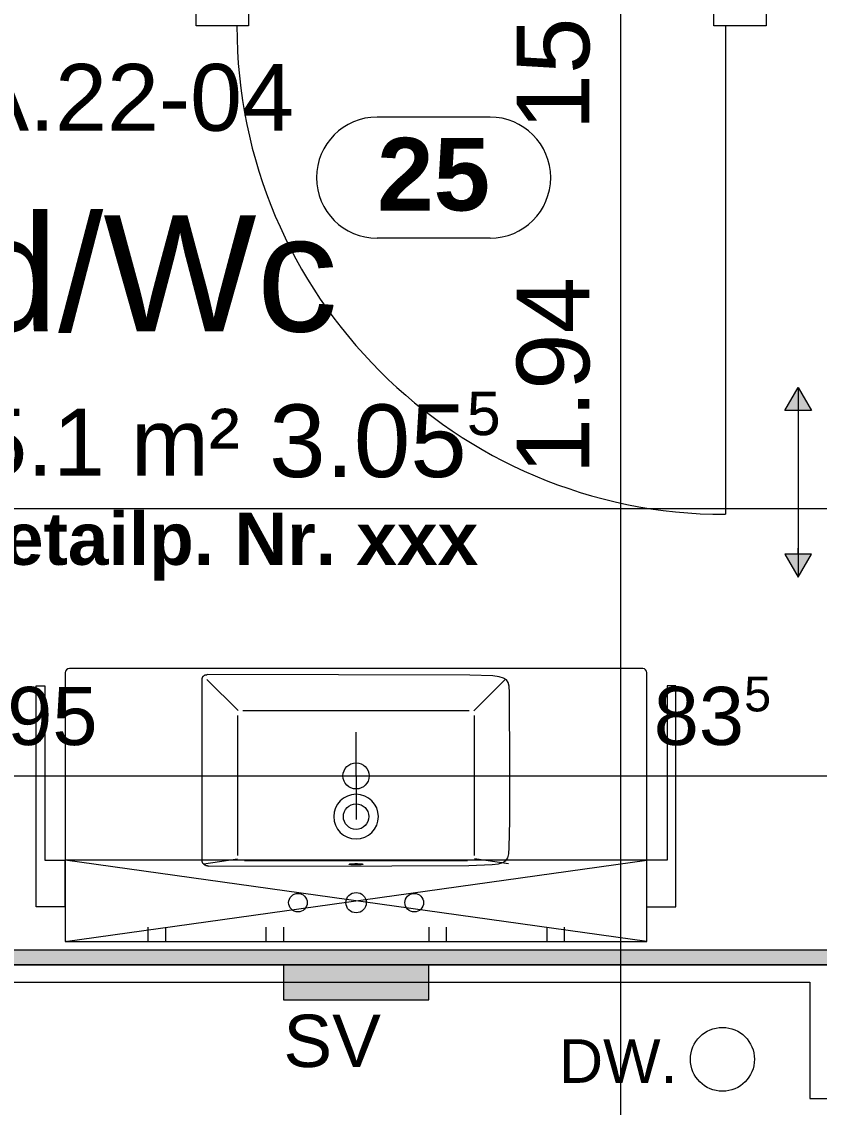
# Model space of a CAD drawing. Header units: metres. Extents: x 0.003 to 0.843, y 0.003 to 0.597.
# Drawn here: x 0.58626 to 0.61369, y 0.3521 to 0.38944 of the extents above; entities that cross this region are included whole.
import ezdxf

# ---------------------------------------------------------------- set-up
doc = ezdxf.new("R2010")
doc.units = ezdxf.units.M
for name, pattern in [('AUSGEZOGEN', [0]), ('STRICHLINIE', [19.049999999999997, 12.7, -6.35]), ('STRICHPUNKT', [25.4, 12.7, -6.35, 0, -6.35])]:
    doc.linetypes.add(name, pattern=pattern)
for name, color, linetype, lineweight in [('Bad', 7, 'AUSGEZOGEN', 13), ('Fachplaner Sanitaer', 251, 'AUSGEZOGEN', 18), ('Leichtbauwaende', 7, 'AUSGEZOGEN', 18), ('Raumbezeichnung', 7, 'AUSGEZOGEN', 18), ('Sanitaer Apparate', 251, 'AUSGEZOGEN', 18), ('Sanitaer Leitungen', 251, 'AUSGEZOGEN', 18), ('Sanitaer Text', 251, 'AUSGEZOGEN', 18), ('Sanitaer Vermassung', 251, 'AUSGEZOGEN', 18), ('Text Werkplan Ausfuehrung', 7, 'AUSGEZOGEN', 25), ('Tuerzarge', 7, 'AUSGEZOGEN', 13), ('Werkplan- Ausfuehrungsmasse', 7, 'AUSGEZOGEN', 13)]:
    doc.layers.add(name, color=color, linetype=linetype, lineweight=lineweight)
doc.styles.add('ARIAL', font='ARIAL.TTF')

msp = doc.modelspace()

# ---------------------------------------------------------------- hatches: boundary and pattern name
at = {"layer": 'Bad', "linetype": 'AUSGEZOGEN', "lineweight": 13}
msp.add_hatch(color=7, dxfattribs=at).paths.add_polyline_path([(0.6124999883586438, 0.3760640252571488), (0.6129599863663324, 0.3768640252951468), (0.6134199863881812, 0.3760640252571488)], flags=16)
msp.add_hatch(color=7, dxfattribs=at).paths.add_polyline_path([(0.6124999883586438, 0.3711306921458432), (0.6129599863663324, 0.3703306921078451), (0.6134199863881812, 0.3711306921458432)])
at = {"layer": 'Fachplaner Sanitaer', "linetype": 'AUSGEZOGEN', "lineweight": 18, "true_color": 0xedf5de}
msp.add_hatch(color=7, dxfattribs=at).paths.add_polyline_path([(0.5952599867607763, 0.3569973591174216), (0.5952599867607763, 0.3557973591442439), (0.6002599866490177, 0.3557973591442439), (0.6002599866490177, 0.3569973591174216)])
at = {"layer": 'Leichtbauwaende', "linetype": 'AUSGEZOGEN', "lineweight": 13}
msp.add_hatch(color=253, dxfattribs=at).paths.add_polyline_path([(0.5697599873319277, 0.3569973590725354), (0.6144599863328049, 0.3569973590725354), (0.6144599863328049, 0.3574973590613595), (0.5697599873319277, 0.3574973590613595)])

# ---------------------------------------------------------------- linework, layer by layer
at = {"layer": 'Bad', "color": 7, "linetype": 'AUSGEZOGEN', "lineweight": 13}
for p, q in [((0.6124999883586438, 0.3760640252571488), (0.6129599863663324, 0.3768640252951468)), ((0.6129599863663325, 0.3768640252951468), (0.6129599863663325, 0.3703306921078451)), ((0.6129599863663324, 0.3768640252951468), (0.6129599863663324, 0.3768640252951468)), ((0.6129599863663324, 0.3768640252951468), (0.6129599863663324, 0.3768640252951468)), ((0.6129599863663324, 0.3768640252951468), (0.6129599863663324, 0.3768640252951468)), ((0.6129599863663324, 0.3768640252951468), (0.6134199863881812, 0.3760640252571488)), ((0.6134199863881812, 0.3760640252571488), (0.6124999883586438, 0.3760640252571488)), ((0.6129599863663324, 0.3760640252571488), (0.6129599863663324, 0.3758640252476493)), ((0.6129599863663324, 0.3711306921458432), (0.6129599863663324, 0.3713306921553426)), ((0.6134199863881812, 0.3711306921458432), (0.6124999883586438, 0.3711306921458432)), ((0.6124999883586438, 0.3711306921458432), (0.6129599863663324, 0.3703306921078451)), ((0.6129599863663324, 0.3703306921078451), (0.6134199863881812, 0.3711306921458432)), ((0.6129599863663324, 0.3703306921078451), (0.6129599863663324, 0.3703306921078451)), ((0.6129599863663324, 0.3703306921078451), (0.6129599863663324, 0.3703306921078451)), ((0.6129599863663324, 0.3703306921078451), (0.6129599863663324, 0.3703306921078451))]:
    msp.add_line(p, q, dxfattribs=at)
at = {"layer": 'Fachplaner Sanitaer', "color": 55, "linetype": 'STRICHLINIE', "lineweight": 18, "true_color": 0x91b44b}
for p, q in [((0.5952599867607763, 0.3569973591174216), (0.5952599867607763, 0.3557973591442439)), ((0.6002599866490176, 0.3569973591174216), (0.5952599867607763, 0.3569973591174216)), ((0.6002599866490176, 0.3557973591442439), (0.6002599866490176, 0.3569973591174216)), ((0.5952599867607763, 0.3557973591442439), (0.6002599866490176, 0.3557973591442439))]:
    msp.add_line(p, q, dxfattribs=at)
at = {"layer": 'Leichtbauwaende', "color": 7, "linetype": 'AUSGEZOGEN', "lineweight": 18}
for p, q in [((0.6144599863328049, 0.3574973590613595), (0.5697599873319277, 0.3574973590613595)), ((0.5697599873319277, 0.3569973590725354), (0.6139599863439806, 0.3569973590725354)), ((0.6139599863439806, 0.3569973590725354), (0.5697599873319277, 0.3569973590725354)), ((0.5697599873319277, 0.3563973590859464), (0.6133599863573916, 0.3563973590859464)), ((0.6133599863573916, 0.3563973590859464), (0.6133599863573916, 0.3523973591753534)), ((0.6133599863573916, 0.3523973591753534), (0.6139599863439806, 0.3523973591753534))]:
    msp.add_line(p, q, dxfattribs=at)
at = {"layer": 'Sanitaer Apparate', "color": 7, "linetype": 'AUSGEZOGEN', "lineweight": 13}
for p, q in [((0.6076199864856919, 0.3671895107570154), (0.5878999869264669, 0.3671895107570154)), ((0.5877599869295964, 0.3670495107601446), (0.5877599869295964, 0.3578573581823766)), ((0.5924629498582972, 0.360588661589046), (0.5924629498582972, 0.3668100304729214)), ((0.5937034077957233, 0.3657436189076898), (0.5926299868207433, 0.3668170398826696)), ((0.6028899865914146, 0.3668170398826696), (0.601812960712514, 0.3657400140037689)), ((0.607759986264857, 0.3578573582269687), (0.6077599864825615, 0.367049510760145)), ((0.586759986951946, 0.3589973590278378), (0.586759986951946, 0.3665973588579645)), ((0.586759986951946, 0.3665973588579645), (0.5870599869452404, 0.3665973588579645)), ((0.5870599869452404, 0.3665973588579645), (0.5870599869452404, 0.3605973589920751)), ((0.6087599864602078, 0.3665973588579645), (0.608459986466913, 0.3665973588579645)), ((0.608459986466913, 0.3665973588579645), (0.608459986466913, 0.3605973589920751)), ((0.6087599864602078, 0.3589973590278378), (0.6087599864602078, 0.3665973588579645)), ((0.5870599869452404, 0.3605973589920751), (0.5877599869295942, 0.3605973589920751)), ((0.5877599869295942, 0.3589973590278378), (0.5877599869295942, 0.3605973589920751)), ((0.5925207157352557, 0.3604745674393521), (0.5936764344405084, 0.360639567692112)), ((0.6029992751572048, 0.3604745674393521), (0.6018369239801017, 0.3606405146003231)), ((0.6077599864825592, 0.3589973590278378), (0.6077599864825592, 0.3605973589920751)), ((0.608459986466913, 0.3605973589920751), (0.6077599864825592, 0.3605973589920751)), ((0.5877599869295942, 0.3589973590278378), (0.586759986951946, 0.3589973590278378)), ((0.6077599864825592, 0.3589973590278378), (0.6087599864602078, 0.3589973590278378)), ((0.5906031140341338, 0.3582973590498609), (0.5906031140341338, 0.3577973590610368)), ((0.5912031136274661, 0.3582973590512074), (0.5912031136274661, 0.3577973590623834)), ((0.5946599841434104, 0.3582973590589645), (0.5946599841434104, 0.3577973590701404)), ((0.5952599838935609, 0.3582973590603116), (0.5952599838935609, 0.3577973590714874)), ((0.6002599840182407, 0.3582973590715319), (0.6002599840182407, 0.3577973590827079)), ((0.6008599837683919, 0.358297359072878), (0.6008599837683919, 0.3577973590840539)), ((0.6043168542849604, 0.3582973590806355), (0.6043168542849604, 0.3577973590918115)), ((0.6049168538782924, 0.358297359081982), (0.6049168538782924, 0.357797359093158)), ((0.587820311938757, 0.3577973590547922), (0.6076996614737384, 0.357797359099402))]:
    msp.add_line(p, q, dxfattribs=at)
at = {"layer": 'Sanitaer Apparate', "color": 7, "linetype": 'STRICHPUNKT', "lineweight": 13}
for p, q in [((0.6077599864827301, 0.3605973590145122), (0.5877599869297649, 0.3605973590145122)), ((0.5877599869297649, 0.3605973590145122), (0.5877599869297649, 0.3577973590770971)), ((0.5877599869297649, 0.3577973590770971), (0.6077599864827301, 0.3605973590145122)), ((0.6077599864827301, 0.3577973590770971), (0.5877599869297649, 0.3605973590145122)), ((0.6077599864827301, 0.3577973590770971), (0.6077599864827301, 0.3605973590145122)), ((0.5877599869297649, 0.3577973590770971), (0.6077599864827301, 0.3577973590770971))]:
    msp.add_line(p, q, dxfattribs=at)
at = {"layer": 'Sanitaer Apparate', "color": 7, "linetype": 'AUSGEZOGEN', "lineweight": 13}
for points in [[(0.5924629498582955, 0.3668100304729246), (0.5924631418353362, 0.3668191058107491), (0.5924637273226601, 0.3668281754864874), (0.5924647195445878, 0.3668372139123136), (0.5924661300731855, 0.366846194422868), (0.5924679686197738, 0.3668550894650189), (0.5924702428388227, 0.366863870813544), (0.5924729581492018, 0.3668725098103606), (0.5924761175776837, 0.3668809776241088), (0.5924797216293866, 0.3668892455260412), (0.5924837681894214, 0.3668972851774784), (0.5924882524594188, 0.3669050689234254), (0.59249316693184, 0.3669125700865079), (0.5924985014040648, 0.3669197632550763), (0.5925042430332081, 0.3669266245592413), (0.5925103764315138, 0.3669331319287654), (0.5925168838010382, 0.3669392653270711), (0.5925237451052031, 0.3669450069562145), (0.5925309382737708, 0.3669503414284391), (0.5925384394368535, 0.3669552559008608), (0.5925462231828005, 0.366959740170857), (0.5925542628342374, 0.366963786730892), (0.5925625307361705, 0.3669673907825954), (0.5925709985499181, 0.3669705502110774), (0.5925796375467348, 0.3669732655214561), (0.5925884188952598, 0.3669755397405052), (0.5925973139374117, 0.3669773782870934), (0.5926062944479662, 0.3669787888156916), (0.592615332873792, 0.3669797810376191), (0.5926244025495305, 0.3669803665249433), (0.5926334778873543, 0.366980558501984)], [(0.5926868335710443, 0.3603970401660472), (0.5989860975082153, 0.3604004173833678), (0.6016432214653894, 0.3604174314332818), (0.6024416436065253, 0.3604469512649021), (0.6026611721297259, 0.3604768242097093), (0.6028127109382864, 0.3605222865649872), (0.6029131197999421, 0.3605878249487964), (0.602975813294218, 0.3606815439522811), (0.6030095423994658, 0.3608133327339801), (0.6030261621503346, 0.3610289895458101), (0.6030454013636873, 0.3619614300348403), (0.6030499865878365, 0.3636991378223553), (0.6030329026776275, 0.3663653541159824), (0.6030194898582184, 0.3665809379964226), (0.6029888052285357, 0.366710133506911), (0.602929166005075, 0.3668016364106825), (0.6028318863967361, 0.3668651420052679), (0.6026835167019884, 0.3669087697834534), (0.6024669219447125, 0.3669369775693241), (0.6016668133109128, 0.3669634745917751), (0.5926334778873551, 0.366980558501984)], [(0.5938657115856015, 0.3657483245313001), (0.5949601149424872, 0.3657483077466323), (0.5960545186045489, 0.3657483227002454), (0.597759986706077, 0.365748309577687), (0.5989557355807172, 0.3657483233105968), (0.6001514832346544, 0.3657483165967296), (0.601647203416066, 0.3657483034741713)], [(0.5936951436572844, 0.3607645798306836), (0.5936951366382415, 0.3615435959265524), (0.5936950966602151, 0.3623226120224213), (0.5936951186328714, 0.3631016275079387), (0.5936951140552349, 0.3638806436038076), (0.5936951189380472, 0.3646596593945005), (0.5936951222949808, 0.3655778579213406)], [(0.6018176709415526, 0.3655777141835511), (0.6018176050235853, 0.3645201669049429), (0.6018176050235853, 0.3634626187108075), (0.6018176062442878, 0.3615005270798588), (0.6018176118701105, 0.3607646058195956)], [(0.5926868335710439, 0.3603970401660472), (0.5926759588131096, 0.3603972569481507), (0.5926649395555152, 0.3603979222191001), (0.5926538110451555, 0.3603990569257817), (0.592642611801543, 0.3604006797432835), (0.5926313833758873, 0.3604028066364931), (0.5926201700253168, 0.3604054504339715), (0.5926090183022679, 0.3604086204276787), (0.5925979765623274, 0.3604123220127813), (0.5925870943973728, 0.3604165563817898), (0.592576422004488, 0.3604213202865812), (0.5925660095046094, 0.360426605880401), (0.5925559062279657, 0.3604324006497245), (0.592546159985877, 0.3604386874429415), (0.5925368163501302, 0.3604454445993606), (0.5925279179618174, 0.3604526461781762), (0.5925195038911059, 0.360460262283028), (0.5925116090678498, 0.3604682594738729), (0.5925042638003709, 0.3604766012543218), (0.5924974933962566, 0.3604852486196155), (0.592491317894843, 0.3604941606481825), (0.592485751916493, 0.3605032951184231), (0.592480804629076, 0.3605126091319721), (0.5924764798275858, 0.3605220597252907), (0.5924727761187341, 0.3605316044528336), (0.5924696871989985, 0.3605412019271949), (0.5924672022119818, 0.3605508123042774), (0.592465306169244, 0.3605603977045339), (0.5924639804179744, 0.360569922564403), (0.5924632031388596, 0.3605793539151473), (0.5924629498582947, 0.3605886615890486)], [(0.6015937118996348, 0.3605729867176851), (0.5977599779673233, 0.3605729856473213), (0.5939192237710221, 0.3605729866069719)], [(0.5979999867007121, 0.3604582821985482), (0.5979994166294659, 0.3604568413347647), (0.5979975501525436, 0.3604553091717185), (0.5979941330423066, 0.360453690581327), (0.5979888884350641, 0.3604519948973821), (0.5979815251626631, 0.3604502370572636), (0.5979717514072257, 0.3604484387315647), (0.5979592946600993, 0.3604466292707216), (0.5979439283078046, 0.3604448462253654), (0.5979255039437564, 0.3604431351394397), (0.597903986702858, 0.3604415483046755), (0.5978794887780942, 0.3604401422409783), (0.5978522943963213, 0.3604389738594641), (0.597822868800741, 0.3604380955689312), (0.597791845112444, 0.3604375499406524), (0.5977599867060764, 0.3604373648312071), (0.5977281282997087, 0.3604375499406524), (0.5976971046114118, 0.3604380955689312), (0.5976676790158322, 0.3604389738594641), (0.5976404846340587, 0.3604401422409783), (0.5976159867092947, 0.3604415483046755), (0.597594469468397, 0.3604431351394397), (0.5975760451043481, 0.3604448462253654), (0.5975606787520534, 0.3604466292707216), (0.5975482220049273, 0.3604484387315647), (0.5975384482494895, 0.3604502370572636), (0.5975310849770885, 0.3604519948973821), (0.5975258403698461, 0.360453690581327), (0.5975224232596091, 0.3604553091717185), (0.5975205567826869, 0.3604568413347647), (0.5975199867114402, 0.3604582821985482), (0.5975205567826869, 0.3604597230623321), (0.5975224232596091, 0.3604612552253789), (0.5975258403698461, 0.3604628738157699), (0.5975310849770885, 0.3604645694997143), (0.5975384482494895, 0.3604663273398332), (0.5975482220049273, 0.3604681256655322), (0.5975606787520534, 0.3604699351263753), (0.5975760451043481, 0.3604717181717311), (0.597594469468397, 0.3604734292576572), (0.5976159867092947, 0.3604750160924214), (0.5976404846340587, 0.3604764221561181), (0.5976676790158322, 0.3604775905376323), (0.5976971046114118, 0.3604784688281656), (0.5977281282997087, 0.360479014456444), (0.5977599867060764, 0.3604791995658898), (0.597791845112444, 0.360479014456444), (0.597822868800741, 0.3604784688281656), (0.5978522943963213, 0.3604775905376323), (0.5978794887780942, 0.3604764221561181), (0.597903986702858, 0.3604750160924214), (0.5979255039437564, 0.3604734292576572), (0.5979439283078046, 0.3604717181717311), (0.5979592946600993, 0.3604699351263753), (0.5979717514072257, 0.3604681256655322), (0.5979815251626631, 0.3604663273398332), (0.5979888884350641, 0.3604645694997143), (0.5979941330423066, 0.3604628738157699), (0.5979975501525436, 0.3604612552253789), (0.5979994166294659, 0.3604597230623321), (0.5979999867007121, 0.3604582821985482)]]:
    msp.add_lwpolyline(points, dxfattribs=at)
for centre, radius in [((0.597759986706077, 0.3620970399881725), 0.0004379999902098207), ((0.5957599867496006, 0.3591370398541356), 0.0003199999928474426), ((0.597759986704897, 0.3591370398541356), 0.0003499999921768904), ((0.5997599866601936, 0.3591370398541356), 0.0003199999928474426)]:
    msp.add_circle(centre, radius, dxfattribs=at)
for centre, radius, start, end in [((0.587899986961593, 0.3670495107250198), 0.0001400000319987409, 90.00001437633105, 179.9999856119508), ((0.6076199864324907, 0.3670495107069486), 0.0001400000500688883, 2.176704241214083e-05, 89.99997822802051), ((0.5977599955283512, 0.3620970311658997), 0.0007689483944979839, 90.00065736484181, 179.9993426358736), ((0.5977599778838018, 0.3620970311658974), 0.0007689483945001883, 0.0006573641264169488, 89.99934263508375), ((0.5977599954462278, 0.3620970487283247), 0.0007689483123735818, 180.0006512446359, 269.9993487550107), ((0.5977599779659257, 0.3620970487283262), 0.0007689483123753501, 270.0006512450638, 359.9993487542447), ((0.587819987332747, 0.3578573585860608), 6.000040315426707e-05, 180.0003854842378, 270.2839129077853), ((0.607699986231131, 0.3578573582604848), 6.00000337238106e-05, 269.715940775381, 3.200227901013354e-05)]:
    msp.add_arc(centre, radius, start, end, dxfattribs=at)
at = {"layer": 'Sanitaer Leitungen', "color": 251, "linetype": 'AUSGEZOGEN', "lineweight": 18}
msp.add_circle((0.610359986424447, 0.3537473591451784), 0.001099999975413115, dxfattribs=at)
at = {"layer": 'Sanitaer Vermassung', "color": 240, "linetype": 'AUSGEZOGEN', "lineweight": 13}
for p, q in [((0.597759986704897, 0.363497358927249), (0.597759986704897, 0.3649973589402876)), ((0.5787599871307619, 0.363497358927249), (0.597759986704897, 0.363497358927249)), ((0.597759986704897, 0.363497358927249), (0.597759986704897, 0.3619973619354508)), ((0.597759986704897, 0.363497358927249), (0.597759986704897, 0.363497358927249)), ((0.597759986704897, 0.363497358927249), (0.6144599863328049, 0.363497358927249))]:
    msp.add_line(p, q, dxfattribs=at)
msp.add_circle((0.597759986704897, 0.363497358927249), 0.0004500000039115548, dxfattribs=at)
at = {"layer": 'Text Werkplan Ausfuehrung', "color": 240, "linetype": 'AUSGEZOGEN', "lineweight": 13}
for p, q in [((0.6023692872610376, 0.386162733212077), (0.5984845669355676, 0.386162733212077)), ((0.6023692872610376, 0.381996066704356), (0.5984845669355676, 0.381996066704356))]:
    msp.add_line(p, q, dxfattribs=at)
for centre, start, end in [((0.5984845669355676, 0.3840793999582165), 90, 270), ((0.6023692872610376, 0.3840793999582165), 270, 90)]:
    msp.add_arc(centre, 0.002083333253860474, start, end, dxfattribs=at)
at = {"layer": 'Tuerzarge', "color": 7, "linetype": 'AUSGEZOGEN', "lineweight": 13}
msp.add_line((0.6104599864222118, 0.3892973583505741), (0.6104599864222118, 0.3724973587260834), dxfattribs=at)
for points in [[(0.5940599867887804, 0.3913973583036354), (0.5940599867887804, 0.3892973583505741), (0.5922599868290134, 0.3892973583505741), (0.5922599868290134, 0.389897358337163), (0.5932599868066618, 0.389897358337163), (0.5932599868066618, 0.3928973582701078), (0.5922599868290134, 0.3928973582701078), (0.5922599868290134, 0.3934973582566968), (0.5940599867887804, 0.3934973582566968), (0.5940599867887804, 0.3913973583036354)], [(0.6108599864132709, 0.3913973583036354), (0.6108599864132709, 0.389897358337163), (0.6118599863909193, 0.389897358337163), (0.6118599863909193, 0.3892973583505741), (0.6100599864311523, 0.3892973583505741), (0.6100599864311523, 0.3934973582566968), (0.6118599863909193, 0.3934973582566968), (0.6118599863909193, 0.3928973582701078), (0.6108599864132709, 0.3928973582701078), (0.6108599864132709, 0.3913973583036354)]]:
    msp.add_lwpolyline(points, dxfattribs=at)
msp.add_arc((0.6104599864222118, 0.3892973583505741), 0.01679999962449074, 180, 270, dxfattribs=at)
at = {"layer": 'Werkplan- Ausfuehrungsmasse', "color": 7, "linetype": 'AUSGEZOGEN', "lineweight": 13}
for p, q in [((0.6068599865026781, 0.3510973592044107), (0.6068599865026781, 0.389897358337163)), ((0.5697599873319277, 0.3726973587216131), (0.6308599859662363, 0.3726973587216131))]:
    msp.add_line(p, q, dxfattribs=at)

# ---------------------------------------------------------------- texts
at = {"layer": 'Raumbezeichnung', "color": 7, "linetype": 'AUSGEZOGEN', "lineweight": 18, "attachment_point": 7, "style": 'ARIAL'}
for s, insert, char_height, width in [('1A-1A.22-04', (0.5775869821220572, 0.3856577733629041), 0.002299999952316284, 0.001149999976158142), ('Bad/Wc', (0.5775718379101498, 0.3787315201971437), 0.004, 0.002), ('BF=\\~5.1\\~m²', (0.5777872354488418, 0.3737989323182742), 0.002299999952316284, 0.001149999976158142)]:
    msp.add_mtext(s, dxfattribs=dict(at, insert=insert, char_height=char_height, width=width))
at = {"layer": 'Sanitaer Leitungen', "color": 251, "linetype": 'AUSGEZOGEN', "lineweight": 18, "insert": (0.6047420418875691, 0.3529380130569589), "char_height": 0.0015, "width": 0.00075, "attachment_point": 7, "style": 'ARIAL'}
msp.add_mtext('DW.', dxfattribs=at)
at = {"layer": 'Sanitaer Text', "color": 55, "linetype": 'AUSGEZOGEN', "lineweight": 18, "true_color": 0x91b44b, "insert": (0.5952599867607763, 0.3534573591965465), "char_height": 0.001799999952316284, "width": 0.0008999999761581421, "attachment_point": 7, "style": 'ARIAL'}
msp.add_mtext('SV', dxfattribs=at)
at = {"layer": 'Sanitaer Vermassung', "color": 240, "linetype": 'AUSGEZOGEN', "lineweight": 13, "attachment_point": 7, "style": 'ARIAL'}
for s, insert, char_height, width in [('5', (0.6111031641990132, 0.3656994961995202), 0.001200000047683716, 0.0006000000238418579), ('95', (0.5857620332868457, 0.3645314653161404), 0.002, 0.001), ('83', (0.6079953878637989, 0.3645328295725899), 0.002, 0.001)]:
    msp.add_mtext(s, dxfattribs=dict(at, insert=insert, char_height=char_height, width=width))
at = {"layer": 'Text Werkplan Ausfuehrung', "color": 240, "linetype": 'AUSGEZOGEN', "lineweight": 13, "insert": (0.5984845669355676, 0.3829127332940335), "char_height": 0.0025, "width": 0.00125, "attachment_point": 7, "style": 'ARIAL'}
msp.add_mtext('\\fArial|i0|b1|c0|p0;25', dxfattribs=at)
at = {"layer": 'Text Werkplan Ausfuehrung', "color": 7, "linetype": 'AUSGEZOGEN', "lineweight": 18, "insert": (0.577787235549378, 0.3702155991307481), "char_height": 0.001799999952316284, "width": 0.0008999999761581421, "attachment_point": 7, "style": 'ARIAL'}
msp.add_mtext('\\fArial|i0|b1|c0|p0;Sep.\\~Detailp.\\~Nr.\\~xxx', dxfattribs=at)
at = {"layer": 'Werkplan- Ausfuehrungsmasse', "color": 7, "linetype": 'AUSGEZOGEN', "lineweight": 13, "char_height": 0.0025, "width": 0.00125, "attachment_point": 7, "rotation": 90.00000250447816, "style": 'ARIAL'}
for s, insert in [('15', (0.6058173535109759, 0.3857024743330917)), ('1.94', (0.6058173535109759, 0.3738663366778465))]:
    msp.add_mtext(s, dxfattribs=dict(at, insert=insert))
at = {"layer": 'Werkplan- Ausfuehrungsmasse', "color": 7, "linetype": 'AUSGEZOGEN', "lineweight": 13, "attachment_point": 7, "style": 'ARIAL'}
for s, insert, char_height, width in [('5', (0.6015679336213017, 0.375200030406947), 0.0015, 0.00075), ('3.05', (0.594770525453613, 0.3737416970338768), 0.0025, 0.00125)]:
    msp.add_mtext(s, dxfattribs=dict(at, insert=insert, char_height=char_height, width=width))

doc.saveas('drawing.dxf')
